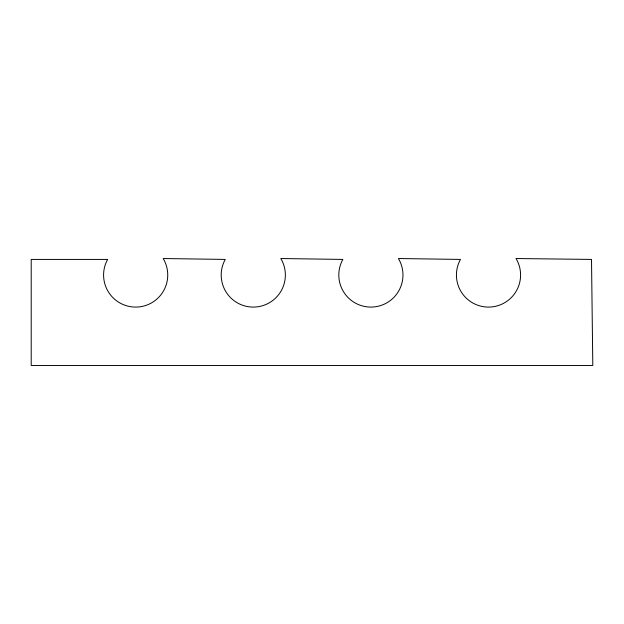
<?xml version="1.0" encoding="UTF-8"?>
<svg xmlns="http://www.w3.org/2000/svg" width="624" height="624" viewBox="0 0 624 624"><rect width="100%" height="100%" fill="white"/><g stroke="black" fill="none" stroke-linecap="round" stroke-linejoin="round"><path stroke-width="0.94" d="M107.632 259.42L31.2 259.42L31.2 365.469L592.8 365.469L591.513 259.42L516.025 258.531A32.074 32.074 0 0 1 489.013 307.086A32.074 32.074 0 0 1 460.473 259.42L398.408 258.531A32.074 32.074 0 0 1 371.405 307.086A32.074 32.074 0 0 1 342.857 259.42L280.8 258.531A32.074 32.074 0 0 1 253.789 307.086A32.074 32.074 0 0 1 225.248 259.42L163.184 258.531A32.074 32.074 0 0 1 136.18 307.086A32.074 32.074 0 0 1 107.632 259.42"/></g></svg>
